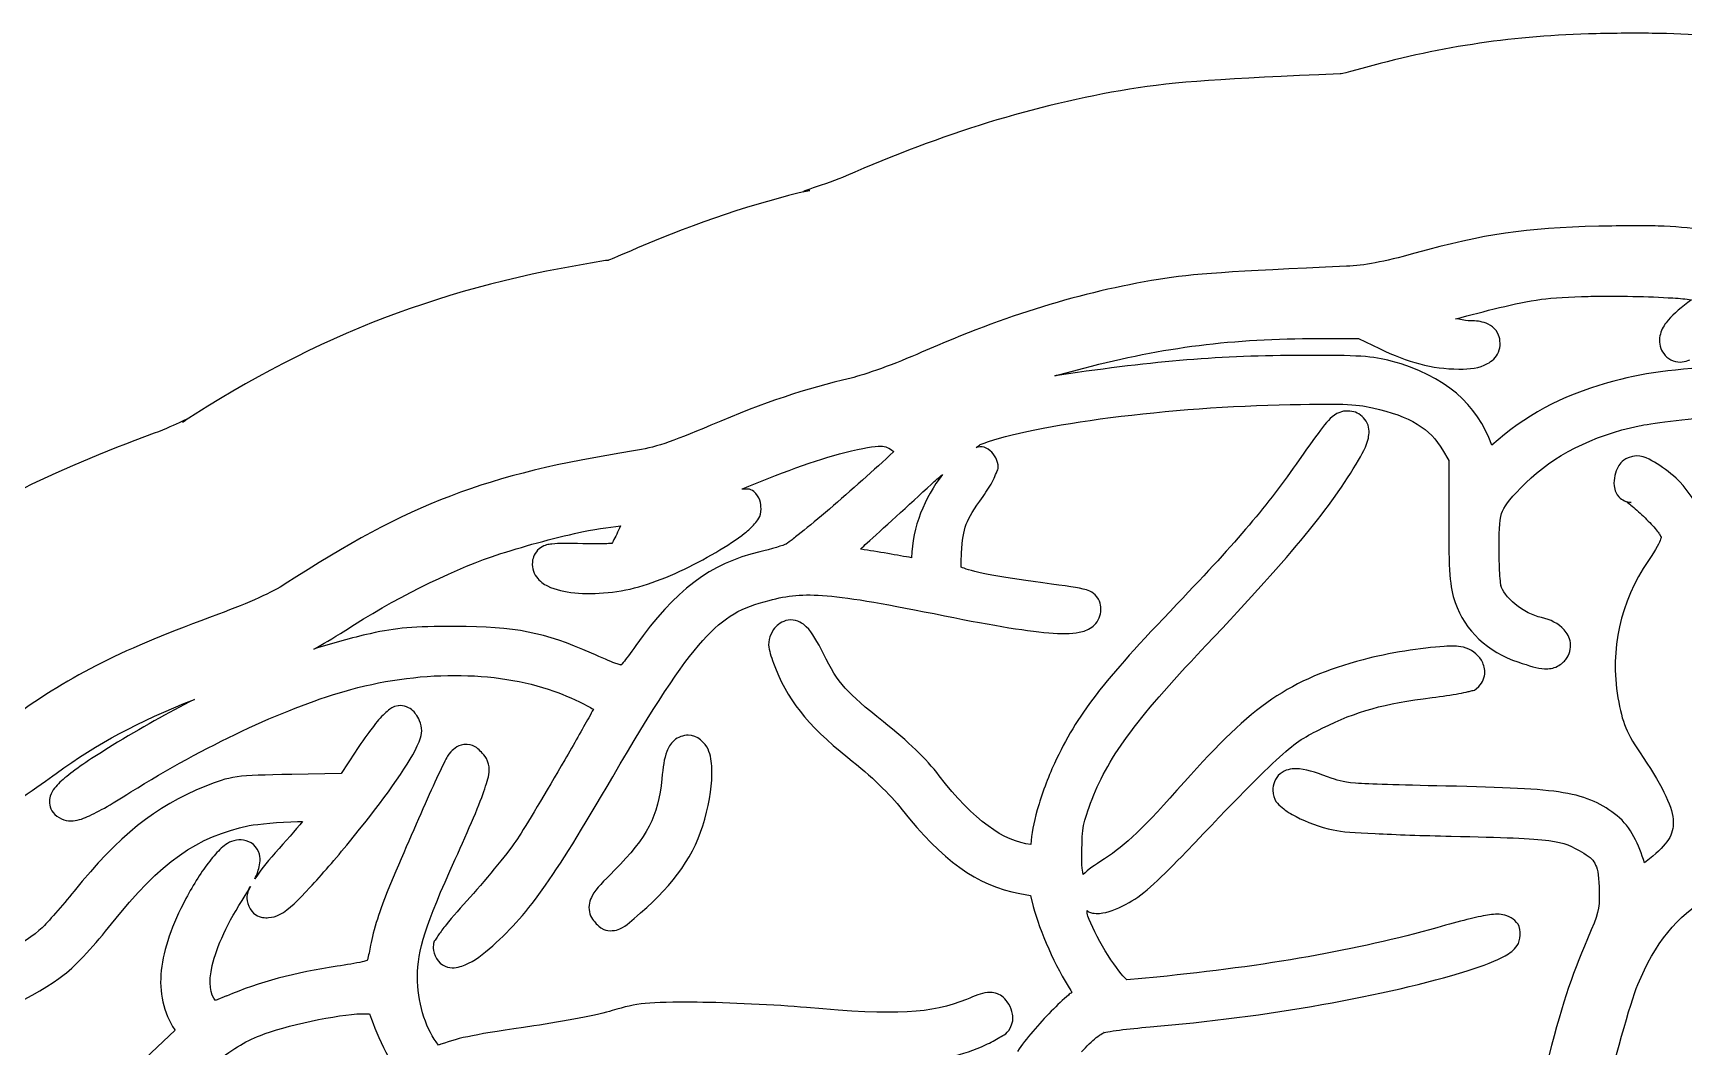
# Model space of a CAD drawing. Extents: x 3 to 173, y 187 to 306.
# Drawn here: x 7.5 to 15.89, y 242.94 to 248.09 of the extents above; entities that cross this region are included whole.
import ezdxf

# ---------------------------------------------------------------- set-up
doc = ezdxf.new("R2010")
doc.units = 0
doc.layers.add('Layer_1', color=7, linetype='CONTINUOUS')

msp = doc.modelspace()

# ---------------------------------------------------------------- linework, layer by layer
at = {"layer": 'Layer_1', "color": 7}
for points in [[(15.445524, 248.087), (15.445242, 248.087)], [(16.961823, 248.03318), (16.944551, 248.034874), (15.802979, 248.088343), (15.802132, 248.088343), (15.786073, 248.088626), (15.769197, 248.088626), (15.769112, 248.088411)], [(15.769112, 248.088411), (15.769394, 248.088129)], [(15.405607, 246.751869), (15.418837, 246.752433), (15.4189, 246.752315)], [(14.034721, 246.538012), (14.237568, 246.538012), (14.343952, 246.486749)], [(12.694165, 246.348395), (12.841892, 246.387531)], [(11.875687, 245.963535), (11.85474, 245.943694)], [(14.665313, 245.971355), (14.696179, 245.918438), (14.696179, 245.621334)], [(10.040139, 245.413337), (10.040139, 245.412772)], [(9.358237, 244.671431), (9.357136, 244.671431), (9.356571, 244.671431)], [(9.707162, 244.474084), (9.706061, 244.474084), (9.704961, 244.474084)], [(9.137189, 244.434429), (9.066633, 244.326942), (8.815278, 244.321975)], [(9.779936, 244.434948), (9.779371, 244.434948)], [(15.716571, 243.893073), (15.691766, 243.873233)], [(12.516204, 243.717108), (12.570775, 243.707174), (12.584556, 243.651502)], [(13.213494, 243.29214), (13.060806, 243.277803), (13.046475, 243.29104)], [(8.483458, 243.195798), (8.483458, 243.196363), (8.427784, 243.172656)], [(9.169746, 243.105408), (9.211639, 243.105972), (9.221009, 243.077863)], [(8.220579, 243.024379), (8.22278, 243.021557), (7.916857, 242.732719)], [(9.573231, 242.95053), (9.561104, 242.946127), (9.549527, 242.962101)]]:
    msp.add_lwpolyline(points, dxfattribs=at)
for points in [[(15.761263, 247.109509)], [(11.808436, 245.99102)], [(12.12262, 245.846074)], [(10.830584, 244.521546)], [(8.845639, 244.082653)]]:
    msp.add_lwpolyline(points, close=True, dxfattribs=at)
for points in [[(15.445242, 248.087), (15.027646, 248.076925), (14.672018, 248.025095), (14.273216, 247.91507)], [(15.769394, 248.088129), (15.666033, 248.090669), (15.564825, 248.089822), (15.445524, 248.087)], [(14.273216, 247.91507), (14.139897, 247.878291), (14.141886, 247.883289), (14.144409, 247.883399)], [(13.073207, 247.804837), (12.591487, 247.725753), (12.119479, 247.578094), (11.632866, 247.363901)], [(14.144409, 247.883399), (13.548935, 247.857802), (13.312923, 247.844193), (13.073207, 247.804837)], [(11.632866, 247.363901), (11.547669, 247.3264), (11.334836, 247.264015), (11.448501, 247.290275)], [(11.448501, 247.290275), (11.160804, 247.223804), (10.883007, 247.129688), (10.573186, 246.998237)], [(15.459139, 247.108372), (15.081057, 247.099228), (14.882931, 247.070218), (14.523725, 246.971119)], [(15.761204, 247.109501), (15.677663, 247.112041), (15.583139, 247.111194), (15.459139, 247.108372)], [(15.993326, 247.091334), (15.917163, 247.100676), (15.844835, 247.106885), (15.761263, 247.109509)], [(10.573186, 246.998237), (10.381848, 246.917053), (10.437497, 246.937898), (10.410632, 246.933659)], [(14.523725, 246.971119), (14.360284, 246.926028), (14.268514, 246.908931), (14.176461, 246.904971)], [(10.410632, 246.933659), (9.589704, 246.804244), (8.950928, 246.560339), (8.259588, 246.111845)], [(14.176461, 246.904971), (13.586346, 246.8796), (13.391034, 246.866064), (13.221754, 246.838277)], [(13.221754, 246.838277), (12.82736, 246.773526), (12.445443, 246.656294), (12.017348, 246.46786)], [(14.731471, 246.638328), (14.882356, 246.675911), (15.02945, 246.718691), (15.167482, 246.736996)], [(15.167482, 246.736996), (15.226102, 246.744785), (15.31146, 246.749724), (15.405607, 246.751869)], [(15.4189, 246.752315), (15.556709, 246.755137), (15.711541, 246.75175), (15.835618, 246.744046)], [(15.929877, 246.73524), (15.880796, 246.697741), (15.839126, 246.664278), (15.811917, 246.631611)], [(15.835618, 246.744046), (15.873362, 246.741788), (15.899425, 246.738288), (15.929877, 246.73524)], [(14.795411, 246.627857), (14.779184, 246.627857), (14.752683, 246.636014), (14.731471, 246.638328)], [(14.87644, 246.619052), (14.850137, 246.6267), (14.825872, 246.627857), (14.795411, 246.627857)], [(15.811917, 246.631611), (15.796394, 246.612956), (15.783353, 246.593726), (15.774985, 246.569875)], [(14.949753, 246.555662), (14.937194, 246.58831), (14.902746, 246.611418), (14.87644, 246.619052)], [(14.949189, 246.469122), (14.961352, 246.497479), (14.959278, 246.530762), (14.949753, 246.555662)], [(15.774985, 246.569875), (15.766603, 246.546027), (15.764543, 246.514966), (15.774985, 246.487745)], [(12.017348, 246.46786), (11.886996, 246.410481), (11.720976, 246.350972), (11.659059, 246.336669)], [(12.841892, 246.387531), (13.250044, 246.494392), (13.596876, 246.538012), (14.034721, 246.538012)], [(14.343952, 246.486749), (14.490868, 246.415403), (14.609887, 246.38393), (14.748546, 246.38257)], [(14.893515, 246.410143), (14.914964, 246.421799), (14.937019, 246.440764), (14.949189, 246.469122)], [(15.774985, 246.487745), (15.783282, 246.466099), (15.804277, 246.435893), (15.837271, 246.424355)], [(13.959757, 246.452016), (13.527203, 246.450323), (13.22025, 246.425628), (12.717869, 246.351697)], [(14.404587, 246.423354), (14.314454, 246.448217), (14.230177, 246.453094), (13.959757, 246.452016)], [(14.915565, 245.995612), (14.841611, 246.20466), (14.678871, 246.34776), (14.404587, 246.423354)], [(14.748546, 246.38257), (14.804502, 246.382005), (14.850597, 246.386803), (14.893515, 246.410143)], [(16.124929, 246.395241), (15.837537, 246.383811), (15.680505, 246.363503), (15.502607, 246.312559)], [(15.837271, 246.424355), (15.870266, 246.412813), (15.898804, 246.420207), (15.921058, 246.428758)], [(11.659059, 246.336669), (11.4239, 246.282358), (11.223184, 246.214585), (10.945787, 246.09689)], [(12.717869, 246.351697), (12.708725, 246.350286), (12.703084, 246.349722), (12.694165, 246.348395)], [(15.502607, 246.312559), (15.266147, 246.244851), (15.082584, 246.145607), (14.915565, 245.995612)], [(13.834078, 246.200652), (14.154488, 246.208046), (14.220587, 246.205393), (14.308674, 246.185779)], [(8.259588, 246.111845), (8.319041, 246.150414), (8.233906, 246.098919), (8.116377, 246.055903)], [(12.314379, 245.998355), (12.413478, 246.040813), (12.647093, 246.091531), (12.925125, 246.128993)], [(12.925125, 246.128993), (13.203156, 246.166458), (13.529693, 246.193628), (13.834078, 246.200652)], [(14.14229, 246.162298), (14.102423, 246.146522), (14.083599, 246.121517), (14.055199, 246.08568)], [(14.222215, 246.162862), (14.200682, 246.171132), (14.167168, 246.172148), (14.14229, 246.162298)], [(14.2823, 246.107189), (14.27008, 246.134649), (14.243946, 246.154534), (14.222215, 246.162862)], [(14.308674, 246.185779), (14.504212, 246.142187), (14.601762, 246.079401), (14.665313, 245.971355)], [(15.664664, 246.094271), (15.710746, 246.10398), (15.90426, 246.129244), (16.072563, 246.144981)], [(8.116377, 246.055903), (7.587557, 245.862256), (7.203371, 245.671183), (6.835297, 245.407252)], [(10.945787, 246.09689), (10.735944, 246.007852), (10.661485, 245.98331), (10.553321, 245.966252)], [(14.055199, 246.08568), (14.026607, 246.049604), (13.990113, 245.998632), (13.936688, 245.921969)], [(14.287812, 246.031671), (14.292469, 246.053205), (14.294521, 246.079717), (14.2823, 246.107189)], [(15.088093, 245.80378), (15.226568, 245.941758), (15.42604, 246.044055), (15.664664, 246.094271)], [(10.553321, 245.966252), (9.802248, 245.847849), (9.413259, 245.699451), (8.782819, 245.290463)], [(11.106188, 245.773291), (11.279538, 245.847581), (11.484298, 245.922277), (11.627086, 245.9585)], [(11.627086, 245.9585), (11.721611, 245.98246), (11.777341, 245.992132), (11.808436, 245.99102)], [(11.808439, 245.991079), (11.835335, 245.990233), (11.850154, 245.981032), (11.875687, 245.963535)], [(12.295086, 245.984583), (12.298868, 245.987123), (12.314125, 245.99827), (12.314379, 245.998355)], [(12.334772, 245.985147), (12.319984, 245.990284), (12.308356, 245.985328), (12.295086, 245.984583)], [(12.398162, 245.922308), (12.388256, 245.948131), (12.363965, 245.975004), (12.334772, 245.985147)], [(14.226076, 245.899933), (14.257682, 245.951693), (14.278519, 245.988624), (14.287812, 246.031671)], [(11.85474, 245.943694), (11.758892, 245.854416), (11.634192, 245.743717), (11.528421, 245.653756)], [(12.397062, 245.85561), (12.401464, 245.868733), (12.415067, 245.878188), (12.398162, 245.922308)], [(13.936688, 245.921969), (13.77016, 245.683011), (13.631744, 245.519043), (13.314916, 245.187751)], [(13.417995, 244.929794), (13.902395, 245.443743), (14.069313, 245.643241), (14.226076, 245.899933)], [(15.553949, 245.878574), (15.545369, 245.861387), (15.541, 245.845145), (15.538517, 245.828415)], [(15.609072, 245.931491), (15.574125, 245.918086), (15.562517, 245.895756), (15.553949, 245.878574)], [(15.742464, 245.908885), (15.705869, 245.929459), (15.669804, 245.954766), (15.609072, 245.931491)], [(15.852159, 245.827303), (15.816082, 245.85975), (15.77906, 245.888311), (15.742464, 245.908885)], [(11.740076, 245.498808), (11.809387, 245.561029), (11.955807, 245.694831), (12.066949, 245.797568)], [(12.122631, 245.846057), (12.032521, 245.727176), (11.969907, 245.582441), (11.966086, 245.423827)], [(12.066949, 245.797568), (12.087551, 245.816618), (12.10315, 245.828852), (12.12262, 245.846074)], [(12.32926, 245.734345), (12.349919, 245.763459), (12.367414, 245.792516), (12.380523, 245.818128)], [(12.380523, 245.818128), (12.387071, 245.830941), (12.392659, 245.842484), (12.397062, 245.85561)], [(14.970135, 245.661015), (14.984162, 245.694788), (15.015344, 245.731285), (15.088093, 245.80378)], [(15.538517, 245.828415), (15.535977, 245.811679), (15.534272, 245.795364), (15.540182, 245.772741)], [(15.972874, 245.666349), (15.938392, 245.723095), (15.90387, 245.780787), (15.852159, 245.827303)], [(11.164069, 245.760591), (11.144624, 245.776847), (11.125159, 245.77188), (11.105088, 245.772727)], [(11.105088, 245.772727), (11.105652, 245.772913), (11.105624, 245.772998), (11.106188, 245.773291)], [(11.201001, 245.672397), (11.201001, 245.697487), (11.196203, 245.733718), (11.164069, 245.760591)], [(12.220119, 245.447161), (12.229235, 245.583926), (12.237533, 245.605014), (12.32926, 245.734345)], [(15.540182, 245.772741), (15.543117, 245.761424), (15.548104, 245.747341), (15.561679, 245.732505)], [(15.561679, 245.732505), (15.575225, 245.71766), (15.601161, 245.704932), (15.623965, 245.704932)], [(15.623965, 245.704932), (15.585879, 245.704932), (15.595627, 245.71179), (15.59861, 245.709899)], [(15.59861, 245.709899), (15.601574, 245.707923), (15.608036, 245.703266), (15.616249, 245.696662)], [(11.168478, 245.595776), (11.182956, 245.612625), (11.201001, 245.629728), (11.201001, 245.672397)], [(11.528421, 245.653756), (11.475538, 245.608776), (11.427064, 245.569191), (11.390067, 245.539654)], [(14.696179, 245.621334), (14.696349, 245.349157), (14.701062, 245.276321), (14.728703, 245.196347)], [(14.952496, 245.47691), (14.952496, 245.579729), (14.956106, 245.627241), (14.970135, 245.661015)], [(15.616249, 245.696662), (15.632674, 245.683454), (15.655258, 245.663211), (15.677432, 245.642092)], [(15.677432, 245.642092), (15.699615, 245.620982), (15.721907, 245.59883), (15.739168, 245.579805)], [(9.830679, 245.428306), (9.956511, 245.471424), (10.113517, 245.514762), (10.25346, 245.546817)], [(10.25346, 245.546817), (10.356589, 245.570439), (10.423518, 245.577999), (10.486626, 245.585402)], [(10.486626, 245.585402), (10.473869, 245.556226), (10.460153, 245.528108), (10.449141, 245.507681)], [(10.971142, 245.450807), (11.028177, 245.484098), (11.0787, 245.517245), (11.117765, 245.548372)], [(11.117765, 245.548372), (11.137295, 245.563922), (11.153994, 245.578919), (11.168478, 245.595776)], [(11.390067, 245.539654), (11.371553, 245.524894), (11.355966, 245.512391), (11.344316, 245.503826)], [(15.739168, 245.579805), (15.75644, 245.560784), (15.769874, 245.540077), (15.76728, 245.545078)], [(15.76728, 245.545078), (15.778428, 245.523544), (15.77724, 245.531108), (15.773345, 245.517505)], [(10.080378, 245.47452), (10.058506, 245.460042), (10.043438, 245.429929), (10.040139, 245.413337)], [(10.138256, 245.493259), (10.120364, 245.491284), (10.102259, 245.488998), (10.080378, 245.47452)], [(10.294802, 245.494388), (10.217631, 245.496364), (10.174034, 245.497521), (10.138256, 245.493259)], [(10.417724, 245.494953), (10.385001, 245.493541), (10.341039, 245.493259), (10.294802, 245.494388)], [(10.443079, 245.496646), (10.435431, 245.496081), (10.428618, 245.495517), (10.417724, 245.494953)], [(10.449141, 245.507681), (10.446601, 245.502855), (10.445309, 245.500484), (10.443079, 245.496646)], [(11.194936, 245.453119), (10.944783, 245.396333), (10.762227, 245.255964), (10.564347, 244.977419)], [(11.328331, 245.492255), (11.321304, 245.48884), (11.248067, 245.465189), (11.194936, 245.453119)], [(11.344316, 245.503826), (11.33266, 245.495246), (11.321896, 245.489122), (11.328331, 245.492255)], [(11.707006, 245.466838), (11.718718, 245.478014), (11.727072, 245.487129), (11.740076, 245.498808)], [(11.709771, 245.466273), (11.708643, 245.466437), (11.708135, 245.466541), (11.707006, 245.466838)], [(11.84482, 245.444768), (11.798141, 245.453234), (11.75016, 245.460713), (11.709771, 245.466273)], [(14.955801, 245.345719), (14.953826, 245.383139), (14.952493, 245.430355), (14.952496, 245.47691)], [(15.773345, 245.517505), (15.769451, 245.503902), (15.750878, 245.468274), (15.711059, 245.408914)], [(9.089846, 245.055685), (9.324858, 245.208906), (9.617288, 245.355188), (9.830679, 245.428306)], [(10.040139, 245.412772), (10.034241, 245.382831), (10.043063, 245.348242), (10.059432, 245.325681)], [(10.602379, 245.282134), (10.718398, 245.317948), (10.857079, 245.384225), (10.971142, 245.450807)], [(11.966086, 245.423827), (11.933176, 245.429217), (11.889956, 245.436583), (11.84482, 245.444768)], [(12.217918, 245.374952), (12.217653, 245.386128), (12.217015, 245.402666), (12.220119, 245.447161)], [(12.329263, 245.344082), (12.269139, 245.356726), (12.23199, 245.369764), (12.217918, 245.374952)], [(15.711059, 245.408914), (15.567131, 245.194386), (15.514782, 244.959941), (15.556717, 244.712178)], [(8.782819, 245.290463), (8.719235, 245.249213), (8.599112, 245.193742), (8.443269, 245.136674)], [(10.059432, 245.325681), (10.075801, 245.303132), (10.09592, 245.290082), (10.116209, 245.27993)], [(12.583373, 245.302192), (12.486633, 245.314948), (12.398018, 245.329624), (12.329263, 245.344082)], [(12.838037, 245.264157), (12.792565, 245.275446), (12.724987, 245.283517), (12.583373, 245.302192)], [(14.961313, 245.281779), (14.964163, 245.271591), (14.957805, 245.308308), (14.955801, 245.345719)], [(10.116209, 245.27993), (10.156782, 245.259638), (10.202129, 245.250161), (10.254013, 245.245203)], [(10.254013, 245.245203), (10.357777, 245.235297), (10.485204, 245.246049), (10.602379, 245.282134)], [(10.904371, 245.002342), (11.017994, 245.128205), (11.103623, 245.171546), (11.241717, 245.20684)], [(11.241717, 245.20684), (11.338042, 245.231478), (11.409953, 245.240622), (11.536617, 245.229983)], [(11.536617, 245.229983), (11.663281, 245.219371), (11.84267, 245.187488), (12.134135, 245.128558)], [(12.908039, 245.224468), (12.884981, 245.253209), (12.86077, 245.258512), (12.838037, 245.264157)], [(12.928435, 245.158324), (12.928435, 245.165294), (12.930975, 245.195732), (12.908039, 245.224468)], [(15.034075, 245.186969), (14.994353, 245.219571), (14.967457, 245.25985), (14.961313, 245.281779)], [(8.443269, 245.136674), (7.948314, 244.955426), (7.706689, 244.83473), (7.39596, 244.611916)], [(12.134135, 245.128558), (12.388832, 245.07706), (12.565847, 245.047825), (12.686452, 245.040363)], [(13.314916, 245.187751), (12.931322, 244.786645), (12.810571, 244.630269), (12.692043, 244.377463)], [(12.896465, 245.082256), (12.915825, 245.10125), (12.928435, 245.132074), (12.928435, 245.158324)], [(14.728703, 245.196347), (14.778261, 245.053049), (14.896551, 244.943214), (15.047856, 244.893729)], [(15.168021, 245.119171), (15.125041, 245.128428), (15.073795, 245.154367), (15.034075, 245.186969)], [(15.282674, 245.056884), (15.252899, 245.089969), (15.213995, 245.109256), (15.168021, 245.119171)], [(8.928339, 244.959221), (8.975984, 244.986795), (9.016203, 245.007673), (9.089846, 245.055685)], [(9.214419, 245.037496), (9.118178, 245.016075), (9.023501, 244.989456), (8.928339, 244.959221)], [(9.647675, 245.073874), (9.430818, 245.074086), (9.351031, 245.067919), (9.214419, 245.037496)], [(10.33945, 244.938275), (10.09931, 245.044709), (9.951761, 245.073445), (9.647675, 245.073874)], [(11.27597, 245.072548), (11.260335, 245.056913), (11.237574, 245.014655), (11.239589, 244.981596)], [(11.352038, 245.107272), (11.317468, 245.10699), (11.29156, 245.088138), (11.27597, 245.072548)], [(11.430862, 245.073098), (11.413675, 245.089749), (11.38661, 245.107591), (11.352038, 245.107272)], [(11.517953, 244.935295), (11.485769, 244.998826), (11.465243, 245.03981), (11.430862, 245.073098)], [(12.686452, 245.040363), (12.746755, 245.036638), (12.792698, 245.037089), (12.834729, 245.048632)], [(12.834729, 245.048632), (12.855754, 245.05439), (12.877107, 245.063251), (12.896465, 245.082256)], [(15.315194, 244.991287), (15.311074, 245.019256), (15.297555, 245.040338), (15.282674, 245.056884)], [(10.447414, 244.310565), (10.654633, 244.665174), (10.790754, 244.876477), (10.904371, 245.002342)], [(10.564347, 244.977419), (10.535225, 244.936429), (10.514326, 244.906852), (10.500957, 244.891432)], [(11.239589, 244.981596), (11.241565, 244.948536), (11.2514, 244.925902), (11.264947, 244.887339)], [(14.67311, 244.972788), (14.561514, 244.966494), (14.387973, 244.938859), (14.261354, 244.90499)], [(14.770675, 244.968385), (14.73722, 244.976795), (14.710889, 244.975017), (14.67311, 244.972788)], [(14.862177, 244.902238), (14.842026, 244.935314), (14.810804, 244.958318), (14.770675, 244.968385)], [(15.291493, 244.906951), (15.310092, 244.929331), (15.319315, 244.963322), (15.315194, 244.991287)], [(10.458514, 244.887565), (10.432832, 244.89685), (10.393653, 244.914263), (10.33945, 244.938275)], [(10.489934, 244.87876), (10.492756, 244.879324), (10.484204, 244.878195), (10.458514, 244.887565)], [(10.500957, 244.891432), (10.48758, 244.876022), (10.487252, 244.878195), (10.489934, 244.87876)], [(11.264947, 244.887339), (11.328323, 244.707107), (11.433676, 244.575021), (11.641426, 244.408882)], [(11.822776, 244.589682), (11.633035, 244.740352), (11.596002, 244.781252), (11.517953, 244.935295)], [(12.868432, 244.155337), (12.946746, 244.37998), (13.082181, 244.5735), (13.417995, 244.929794)], [(14.261354, 244.90499), (13.889083, 244.80541), (13.698953, 244.675201), (13.352951, 244.284321)], [(14.879816, 244.841605), (14.87983, 244.865905), (14.872252, 244.8857), (14.862177, 244.902238)], [(15.047856, 244.893729), (15.109496, 244.873578), (15.143733, 244.861338), (15.184006, 244.859001)], [(15.184006, 244.859001), (15.204128, 244.857873), (15.228563, 244.860977), (15.24905, 244.871673)], [(15.24905, 244.871673), (15.269539, 244.882313), (15.282677, 244.896339), (15.291493, 244.906951)], [(9.081504, 244.744315), (9.453213, 244.852643), (9.851657, 244.851373), (10.147553, 244.746008)], [(14.85005, 244.769396), (14.869241, 244.788559), (14.879804, 244.817314), (14.879816, 244.841605)], [(7.617476, 244.326479), (7.833579, 244.482926), (8.029162, 244.588006), (8.320827, 244.703511)], [(8.320827, 244.703511), (8.186741, 244.63464), (8.049329, 244.558946), (7.903006, 244.468694)], [(7.997815, 244.232787), (8.370422, 244.465987), (8.769922, 244.653513), (9.081504, 244.744315)], [(10.147553, 244.746008), (10.202146, 244.726563), (10.268237, 244.697034), (10.31788, 244.671044)], [(14.053545, 244.55717), (14.231582, 244.644654), (14.363668, 244.681834), (14.612478, 244.712613)], [(14.612478, 244.712613), (14.66341, 244.718906), (14.710928, 244.726272), (14.748077, 244.733017)], [(14.748077, 244.733017), (14.766647, 244.736376), (14.782584, 244.739593), (14.796032, 244.742952)], [(14.796032, 244.742952), (14.802749, 244.744645), (14.808439, 244.746056), (14.815325, 244.748455)], [(14.815325, 244.748455), (14.822183, 244.750713), (14.827037, 244.746479), (14.85005, 244.769396)], [(15.556717, 244.712178), (15.578618, 244.582618), (15.598102, 244.53575), (15.684598, 244.408459)], [(9.279954, 244.624046), (9.258533, 244.603923), (9.241312, 244.58068), (9.216564, 244.547428)], [(9.306962, 244.648289), (9.297113, 244.640556), (9.289521, 244.63302), (9.279954, 244.624046)], [(9.356571, 244.671431), (9.329027, 244.667367), (9.316818, 244.656022), (9.306962, 244.648289)], [(9.429342, 244.647724), (9.417122, 244.659211), (9.384924, 244.674874), (9.358237, 244.671431)], [(9.450839, 244.621816), (9.445731, 244.628815), (9.441591, 244.636238), (9.429342, 244.647724)], [(9.475644, 244.531418), (9.480275, 244.564418), (9.46433, 244.603376), (9.450839, 244.621816)], [(10.31788, 244.671044), (10.331059, 244.66413), (10.338454, 244.659417), (10.348749, 244.653405)], [(10.348749, 244.653405), (10.34138, 244.639774), (10.335121, 244.627949), (10.325045, 244.609859)], [(9.216564, 244.547428), (9.191813, 244.514177), (9.163529, 244.474355), (9.137189, 244.434429)], [(9.442573, 244.444324), (9.458829, 244.47635), (9.471015, 244.498415), (9.475644, 244.531418)], [(10.325045, 244.609859), (10.293188, 244.552601), (10.249734, 244.476232), (10.203227, 244.395988)], [(12.106652, 244.315176), (12.038905, 244.403856), (11.950716, 244.488088), (11.822776, 244.589682)], [(13.836367, 244.410548), (13.926785, 244.492203), (13.968912, 244.515588), (14.053545, 244.55717)], [(7.903006, 244.468694), (7.800392, 244.405405), (7.723995, 244.354128), (7.672046, 244.312148)], [(9.704961, 244.474084), (9.663556, 244.475778), (9.63896, 244.451619), (9.625035, 244.437153)], [(9.779371, 244.434948), (9.765627, 244.448693), (9.750348, 244.470946), (9.707162, 244.474084)], [(10.758925, 244.494472), (10.739903, 244.477567), (10.729879, 244.458342), (10.722544, 244.439351)], [(10.830584, 244.521481), (10.807019, 244.521481), (10.777941, 244.511377), (10.758925, 244.494472)], [(10.931456, 244.45044), (10.917204, 244.482266), (10.878607, 244.521546), (10.830584, 244.521546)], [(10.951299, 244.350668), (10.949888, 244.386776), (10.94568, 244.418611), (10.931456, 244.45044)], [(9.108535, 243.9791), (9.249005, 244.150652), (9.385711, 244.332299), (9.442573, 244.444324)], [(9.599681, 244.399671), (9.59271, 244.386745), (9.584853, 244.370684), (9.575426, 244.351165)], [(9.625035, 244.437153), (9.60511, 244.416494), (9.606623, 244.412599), (9.599681, 244.399671)], [(9.805291, 244.402428), (9.796316, 244.418486), (9.787161, 244.427659), (9.779936, 244.434948)], [(9.819072, 244.346204), (9.819334, 244.363843), (9.814265, 244.386367), (9.805291, 244.402428)], [(10.203227, 244.395988), (10.110215, 244.235499), (10.004249, 244.058058), (9.962898, 243.995255)], [(10.722544, 244.439351), (10.707868, 244.401358), (10.702453, 244.359073), (10.696639, 244.299891)], [(11.641426, 244.408882), (11.766272, 244.309043), (11.85307, 244.224775), (11.918136, 244.142645)], [(12.692043, 244.377463), (12.658193, 244.305265), (12.627708, 244.220894), (12.604952, 244.142095)], [(13.362321, 243.929336), (13.610826, 244.189455), (13.745948, 244.328895), (13.836367, 244.410548)], [(15.684598, 244.408459), (15.790208, 244.253045), (15.836041, 244.148092), (15.837836, 244.08214)], [(7.239343, 244.064653), (7.36798, 244.151324), (7.536726, 244.268022), (7.617476, 244.326479)], [(7.672046, 244.312148), (7.646082, 244.291151), (7.626292, 244.273023), (7.60976, 244.251515)], [(8.537467, 244.309839), (8.47719, 244.301711), (8.435291, 244.285258), (8.373755, 244.260781)], [(8.815278, 244.321975), (8.671943, 244.319124), (8.597741, 244.317967), (8.537467, 244.309839)], [(9.575426, 244.351165), (9.556517, 244.312117), (9.53239, 244.259437), (9.50432, 244.196823)], [(9.796471, 244.248086), (9.809369, 244.28889), (9.818535, 244.310932), (9.819072, 244.346204)], [(9.819029, 243.435236), (10.015826, 243.607363), (10.131579, 243.770072), (10.447414, 244.310565)], [(10.696639, 244.299891), (10.677815, 244.108161), (10.624655, 244.004718), (10.455756, 243.834667)], [(10.914918, 244.094354), (10.941475, 244.190191), (10.953963, 244.278453), (10.951299, 244.350668)], [(12.572429, 243.966256), (12.437786, 243.980509), (12.28185, 244.085854), (12.106652, 244.315176)], [(13.352951, 244.284321), (13.141008, 244.044883), (13.057075, 243.964981), (12.946153, 243.892958)], [(13.83913, 244.325232), (13.812714, 244.303331), (13.802198, 244.267565), (13.802198, 244.241999)], [(13.919608, 244.350575), (13.895337, 244.350812), (13.865563, 244.347132), (13.83913, 244.325232)], [(14.080562, 244.310336), (14.014872, 244.334861), (13.968125, 244.350101), (13.919608, 244.350575)], [(14.222777, 244.277816), (14.148688, 244.28394), (14.134955, 244.290008), (14.080562, 244.310336)], [(14.681938, 244.262942), (14.426572, 244.268643), (14.296863, 244.271691), (14.222777, 244.277816)], [(7.58771, 244.211276), (7.582122, 244.192932), (7.58143, 244.161867), (7.596529, 244.137413)], [(7.60976, 244.251515), (7.601491, 244.240763), (7.59327, 244.229615), (7.58771, 244.211276)], [(8.373755, 244.260781), (8.123249, 244.161179), (7.934155, 244.008124), (7.708989, 243.728306)], [(7.766856, 244.103253), (7.822496, 244.125492), (7.891051, 244.165968), (7.997815, 244.232787)], [(9.50432, 244.196823), (9.448175, 244.071596), (9.376584, 243.906403), (9.304781, 243.734354)], [(9.647094, 243.892001), (9.713046, 244.037379), (9.776826, 244.1858), (9.796471, 244.248086)], [(13.802198, 244.241999), (13.802198, 244.190993), (13.829122, 244.17091), (13.849603, 244.153251)], [(15.278903, 244.229316), (15.154937, 244.249607), (14.980555, 244.256268), (14.681938, 244.262942)], [(15.552309, 244.111908), (15.480012, 244.16914), (15.402878, 244.209021), (15.278903, 244.229316)], [(7.596529, 244.137413), (7.612136, 244.112154), (7.649268, 244.088639), (7.681416, 244.08615)], [(11.918136, 244.142645), (12.120379, 243.887375), (12.298126, 243.756613), (12.516204, 243.717108)], [(12.604952, 244.142095), (12.585648, 244.075256), (12.576307, 244.01884), (12.572429, 243.966256)], [(12.832051, 243.863192), (12.831486, 244.038675), (12.832042, 244.050991), (12.868432, 244.155337)], [(13.849603, 244.153251), (13.870092, 244.135584), (13.893376, 244.121405), (13.920158, 244.1075)], [(15.691766, 243.873233), (15.663078, 243.962777), (15.622692, 244.056189), (15.552309, 244.111908)], [(7.681416, 244.08615), (7.713564, 244.08361), (7.739035, 244.092133), (7.766856, 244.103253)], [(7.899754, 243.562865), (8.151793, 243.879843), (8.333499, 244.006736), (8.599798, 244.061712)], [(8.599798, 244.061712), (8.643822, 244.0708), (8.753595, 244.079746), (8.845639, 244.082653)], [(8.871014, 244.082713), (8.832064, 244.037038), (8.786641, 243.984471), (8.731003, 243.922862)], [(8.845656, 244.082713), (8.85559, 244.082995), (8.861475, 244.082526), (8.871014, 244.082713)], [(10.588598, 243.618104), (10.761993, 243.766446), (10.864922, 243.913963), (10.914918, 244.094354)], [(13.920158, 244.1075), (13.973727, 244.079701), (14.040546, 244.054902), (14.109778, 244.039702)], [(14.109778, 244.039702), (14.153689, 244.03005), (14.218329, 244.026804), (14.322545, 244.021499)], [(15.837836, 244.08214), (15.839529, 244.016187), (15.810489, 243.968396), (15.716571, 243.893073)], [(8.457601, 243.946563), (8.437591, 243.928642), (8.418561, 243.90695), (8.398622, 243.881519)], [(8.535322, 243.987906), (8.495526, 243.982177), (8.477607, 243.964481), (8.457601, 243.946563)], [(8.631785, 243.954279), (8.605115, 243.986509), (8.562483, 243.991817), (8.535322, 243.987906)], [(8.652181, 243.862226), (8.656612, 243.887401), (8.658484, 243.922055), (8.631785, 243.954279)], [(8.907341, 243.747037), (8.967977, 243.811714), (9.038301, 243.893322), (9.108535, 243.9791)], [(9.962898, 243.995255), (9.924755, 243.937326), (9.812411, 243.79736), (9.722566, 243.698701)], [(14.322545, 244.021499), (14.426764, 244.016193), (14.561088, 244.011593), (14.708397, 244.008262)], [(14.708397, 244.008262), (14.975368, 244.002279), (15.118974, 243.997453), (15.205043, 243.985656)], [(15.205043, 243.985656), (15.291112, 243.973859), (15.317181, 243.960002), (15.382532, 243.921716)], [(8.398622, 243.881519), (8.358741, 243.83066), (8.316695, 243.764388), (8.277904, 243.690799)], [(8.731003, 243.922862), (8.682602, 243.869257), (8.652345, 243.828947), (8.627927, 243.79057)], [(8.627927, 243.79057), (8.639467, 243.814559), (8.647911, 243.837989), (8.652181, 243.862226)], [(9.45472, 243.292279), (9.455849, 243.42945), (9.493994, 243.554534), (9.647094, 243.892001)], [(12.837562, 243.813029), (12.836998, 243.835692), (12.832135, 243.831995), (12.832051, 243.863192)], [(12.946153, 243.892958), (12.893479, 243.858752), (12.863905, 243.839121), (12.837562, 243.813029)], [(13.072383, 243.670818), (13.14604, 243.712155), (13.23702, 243.798185), (13.362321, 243.929336)], [(15.382532, 243.921716), (15.41897, 243.90038), (15.432325, 243.885953), (15.443168, 243.861634)], [(15.443168, 243.861634), (15.454005, 243.837306), (15.461357, 243.795724), (15.461357, 243.726585)], [(10.455756, 243.834667), (10.398161, 243.776676), (10.365612, 243.74553), (10.342758, 243.70458)], [(7.708989, 243.728306), (7.650157, 243.6552), (7.57144, 243.566074), (7.547482, 243.543098)], [(8.277904, 243.690799), (8.206795, 243.5559), (8.163646, 243.43692), (8.152228, 243.325894)], [(8.411799, 243.351252), (8.433643, 243.445709), (8.489557, 243.568958), (8.579368, 243.707334)], [(8.579368, 243.707334), (8.59031, 243.724183), (8.597628, 243.738057), (8.60638, 243.753085)], [(8.587637, 243.702926), (8.584561, 243.674323), (8.601889, 243.627988), (8.632285, 243.60922)], [(8.60638, 243.753085), (8.598525, 243.737817), (8.589858, 243.723588), (8.587637, 243.702926)], [(8.754103, 243.609784), (8.805753, 243.637414), (8.846709, 243.682361), (8.907341, 243.747037)], [(9.304781, 243.734354), (9.26639, 243.642367), (9.22908, 243.527045), (9.216586, 243.453786)], [(9.722566, 243.698701), (9.675511, 243.647024), (9.632661, 243.596983), (9.600747, 243.55759)], [(10.342758, 243.70458), (10.331328, 243.684119), (10.322076, 243.654161), (10.328426, 243.624101)], [(15.461357, 243.726585), (15.461357, 243.625498), (15.459946, 243.622075), (15.401275, 243.486256)], [(15.657589, 243.25364), (15.742764, 243.464406), (15.857653, 243.603186), (16.016982, 243.695715)], [(8.632285, 243.60922), (8.658249, 243.593246), (8.678775, 243.593218), (8.697882, 243.594347)], [(8.697882, 243.594347), (8.716988, 243.595476), (8.73505, 243.599596), (8.754103, 243.609784)], [(10.328426, 243.624101), (10.334776, 243.594045), (10.351681, 243.575491), (10.363704, 243.563469)], [(10.483318, 243.537075), (10.52119, 243.555138), (10.539585, 243.576169), (10.588598, 243.618104)], [(12.584556, 243.651502), (12.616261, 243.525922), (12.698545, 243.343869), (12.775826, 243.223208)], [(12.861266, 243.602475), (12.858444, 243.609982), (12.860137, 243.624319), (12.857959, 243.631137)], [(12.857959, 243.631137), (12.861402, 243.629444), (12.862728, 243.624166), (12.866228, 243.622868)], [(12.866228, 243.622868), (12.892305, 243.61316), (12.916173, 243.614458), (12.937884, 243.617901)], [(12.937884, 243.617901), (12.98131, 243.624787), (13.022943, 243.643075), (13.072383, 243.670818)], [(14.893596, 243.606333), (14.836455, 243.59764), (14.758421, 243.577619), (14.635628, 243.542943)], [(14.971868, 243.609155), (14.945706, 243.61336), (14.922166, 243.610848), (14.893596, 243.606333)], [(15.048489, 243.560647), (15.031979, 243.587373), (14.998038, 243.604936), (14.971868, 243.609155)], [(7.547482, 243.543098), (7.46487, 243.463873), (7.275324, 243.358525), (7.003434, 243.252056)], [(7.658872, 243.304344), (7.722084, 243.354035), (7.819135, 243.461471), (7.899754, 243.562865)], [(9.600747, 243.55759), (9.584802, 243.537891), (9.57189, 243.520929), (9.561612, 243.506324)], [(10.363704, 243.563469), (10.37011, 243.557091), (10.377364, 243.545407), (10.402289, 243.534253)], [(10.402289, 243.534253), (10.42721, 243.523105), (10.464381, 243.527931), (10.483318, 243.537075)], [(12.950561, 243.425536), (12.912876, 243.488192), (12.877237, 243.559083), (12.861266, 243.602475)], [(14.635628, 243.542943), (14.237582, 243.430562), (13.762924, 243.34605), (13.213494, 243.29214)], [(15.044631, 243.452609), (15.062185, 243.478263), (15.067115, 243.530488), (15.048489, 243.560647)], [(9.216586, 243.453786), (9.211986, 243.426721), (9.205552, 243.399935), (9.200048, 243.380473)], [(9.547831, 243.484819), (9.543513, 243.477199), (9.534603, 243.478215), (9.534603, 243.439621)], [(9.534603, 243.439621), (9.534603, 243.408461), (9.559072, 243.361226), (9.594685, 243.347016)], [(9.561612, 243.506324), (9.556475, 243.499015), (9.55212, 243.492439), (9.547831, 243.484819)], [(14.983995, 243.400796), (15.006912, 243.413976), (15.027076, 243.426958), (15.044631, 243.452609)], [(15.401275, 243.486256), (15.31634, 243.289425), (15.268881, 243.14258), (15.190158, 242.836374)], [(9.174132, 243.369438), (9.140567, 243.362072), (9.094125, 243.353888), (9.045698, 243.346832)], [(9.198383, 243.375506), (9.190848, 243.37353), (9.184687, 243.371752), (9.174132, 243.369438)], [(9.200048, 243.380473), (9.199484, 243.378215), (9.198948, 243.37751), (9.198383, 243.375506)], [(9.680122, 243.348145), (9.72685, 243.363328), (9.770868, 243.393108), (9.819029, 243.435236)], [(13.046475, 243.29104), (13.03194, 243.30484), (12.988077, 243.36317), (12.950561, 243.425536)], [(14.789967, 243.324175), (14.876533, 243.351325), (14.938179, 243.374408), (14.983995, 243.400796)], [(6.952766, 242.959282), (7.250059, 243.06901), (7.527184, 243.200816), (7.658872, 243.304344)], [(8.152228, 243.325894), (8.140798, 243.214868), (8.163573, 243.111072), (8.220579, 243.024379)], [(8.427784, 243.172656), (8.40292, 243.203102), (8.390355, 243.258522), (8.411799, 243.351252)], [(9.045698, 243.346832), (8.834836, 243.316112), (8.648487, 243.265998), (8.483458, 243.195798)], [(9.549527, 242.962101), (9.494217, 243.038417), (9.453975, 243.170946), (9.45472, 243.292279)], [(9.594685, 243.347016), (9.63029, 243.33282), (9.65676, 243.340496), (9.680122, 243.348145)], [(13.178216, 243.038646), (13.762848, 243.087405), (14.38541, 243.197243), (14.789967, 243.324175)], [(12.352456, 243.21346), (12.315513, 243.209339), (12.292385, 243.197147), (12.244969, 243.178182)], [(12.418053, 243.199687), (12.398241, 243.211879), (12.370928, 243.21552), (12.352456, 243.21346)], [(12.452778, 243.166063), (12.446795, 243.174248), (12.437877, 243.187484), (12.418053, 243.199687)], [(12.763149, 243.20063), (12.73693, 243.178616), (12.707193, 243.149835), (12.676058, 243.117947)], [(12.781341, 243.214402), (12.775301, 243.209802), (12.769499, 243.205936), (12.763149, 243.20063)], [(12.775826, 243.223208), (12.780088, 243.216547), (12.777802, 243.220301), (12.781341, 243.214402)], [(15.467972, 242.5773), (15.539157, 242.878592), (15.618735, 243.157492), (15.657589, 243.25364)], [(8.656564, 242.995717), (8.773308, 243.044056), (9.057046, 243.103986), (9.169746, 243.105408)], [(10.444702, 243.121407), (10.380849, 243.102188), (10.193648, 243.064889), (10.046723, 243.043686)], [(10.875751, 243.163851), (10.619203, 243.165826), (10.574389, 243.160436), (10.444702, 243.121407)], [(11.43248, 243.136842), (11.276755, 243.150643), (11.029382, 243.162778), (10.875751, 243.163851)], [(12.244969, 243.178182), (12.065546, 243.106396), (11.89354, 243.096002), (11.43248, 243.136842)], [(12.476482, 243.116454), (12.471853, 243.13398), (12.464349, 243.150233), (12.452778, 243.166063)], [(12.47428, 243.049203), (12.486077, 243.07996), (12.481116, 243.098765), (12.476482, 243.116454)], [(12.676058, 243.117947), (12.613786, 243.054173), (12.547184, 242.97799), (12.504077, 242.91455)], [(9.221009, 243.077863), (9.260983, 242.961317), (9.345435, 242.800614), (9.414486, 242.717367)], [(10.046723, 243.043686), (9.745262, 243.000196), (9.67318, 242.985873), (9.573231, 242.95053)], [(12.414198, 242.985814), (12.435224, 242.999191), (12.455699, 243.000828), (12.47428, 243.049203)], [(12.941192, 243.01), (12.937015, 243.008589), (12.978106, 243.017084), (13.022771, 243.022672)], [(13.022771, 243.022672), (13.067438, 243.028288), (13.122954, 243.034045), (13.178216, 243.038646)], [(8.404658, 242.83807), (8.515157, 242.929866), (8.572248, 242.960806), (8.656564, 242.995717)], [(12.164499, 242.886596), (12.223475, 242.899606), (12.287737, 242.922528), (12.341992, 242.947231)], [(12.341992, 242.947231), (12.369113, 242.959592), (12.393189, 242.972433), (12.414198, 242.985814)], [(12.829846, 242.912436), (12.855867, 242.940602), (12.88278, 242.965931), (12.904813, 242.984092)], [(12.904813, 242.984092), (12.926855, 243.002267), (12.949475, 243.012605), (12.941192, 243.01)]]:
    msp.add_open_spline(points, degree=3, dxfattribs=at)

doc.saveas('drawing.dxf')
